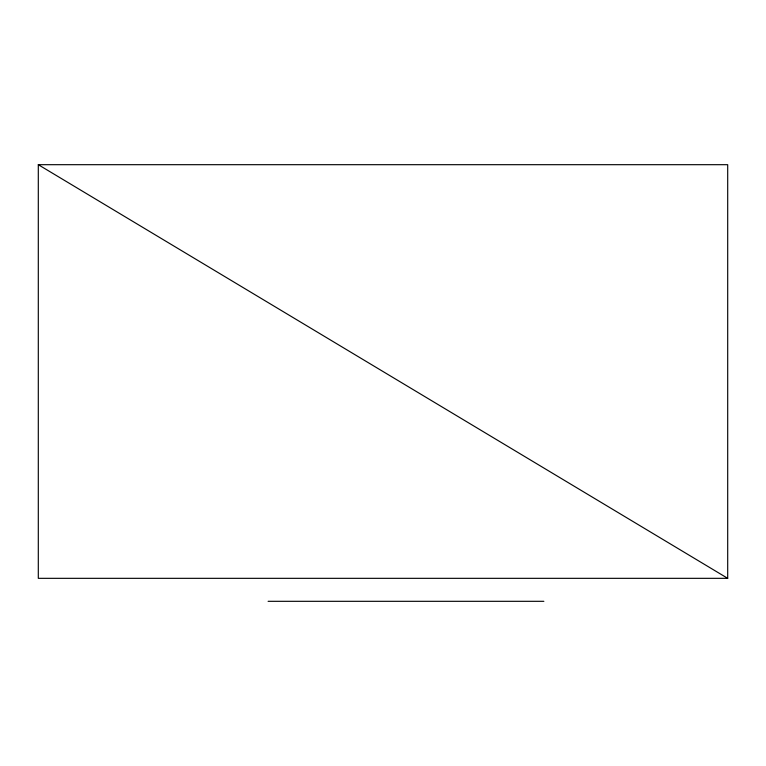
<?xml version="1.0" encoding="UTF-8"?>
<svg xmlns="http://www.w3.org/2000/svg" width="766" height="766" viewBox="0 0 766 766"><rect width="100%" height="100%" fill="white"/><g stroke="black" fill="none" stroke-linecap="round" stroke-linejoin="round"><path stroke-width="1.15" d="M38.3 164.69L727.7 164.69L727.7 578.33L38.3 578.33L38.3 164.69L727.7 578.33M268.1 601.31L543.86 601.31"/></g></svg>
